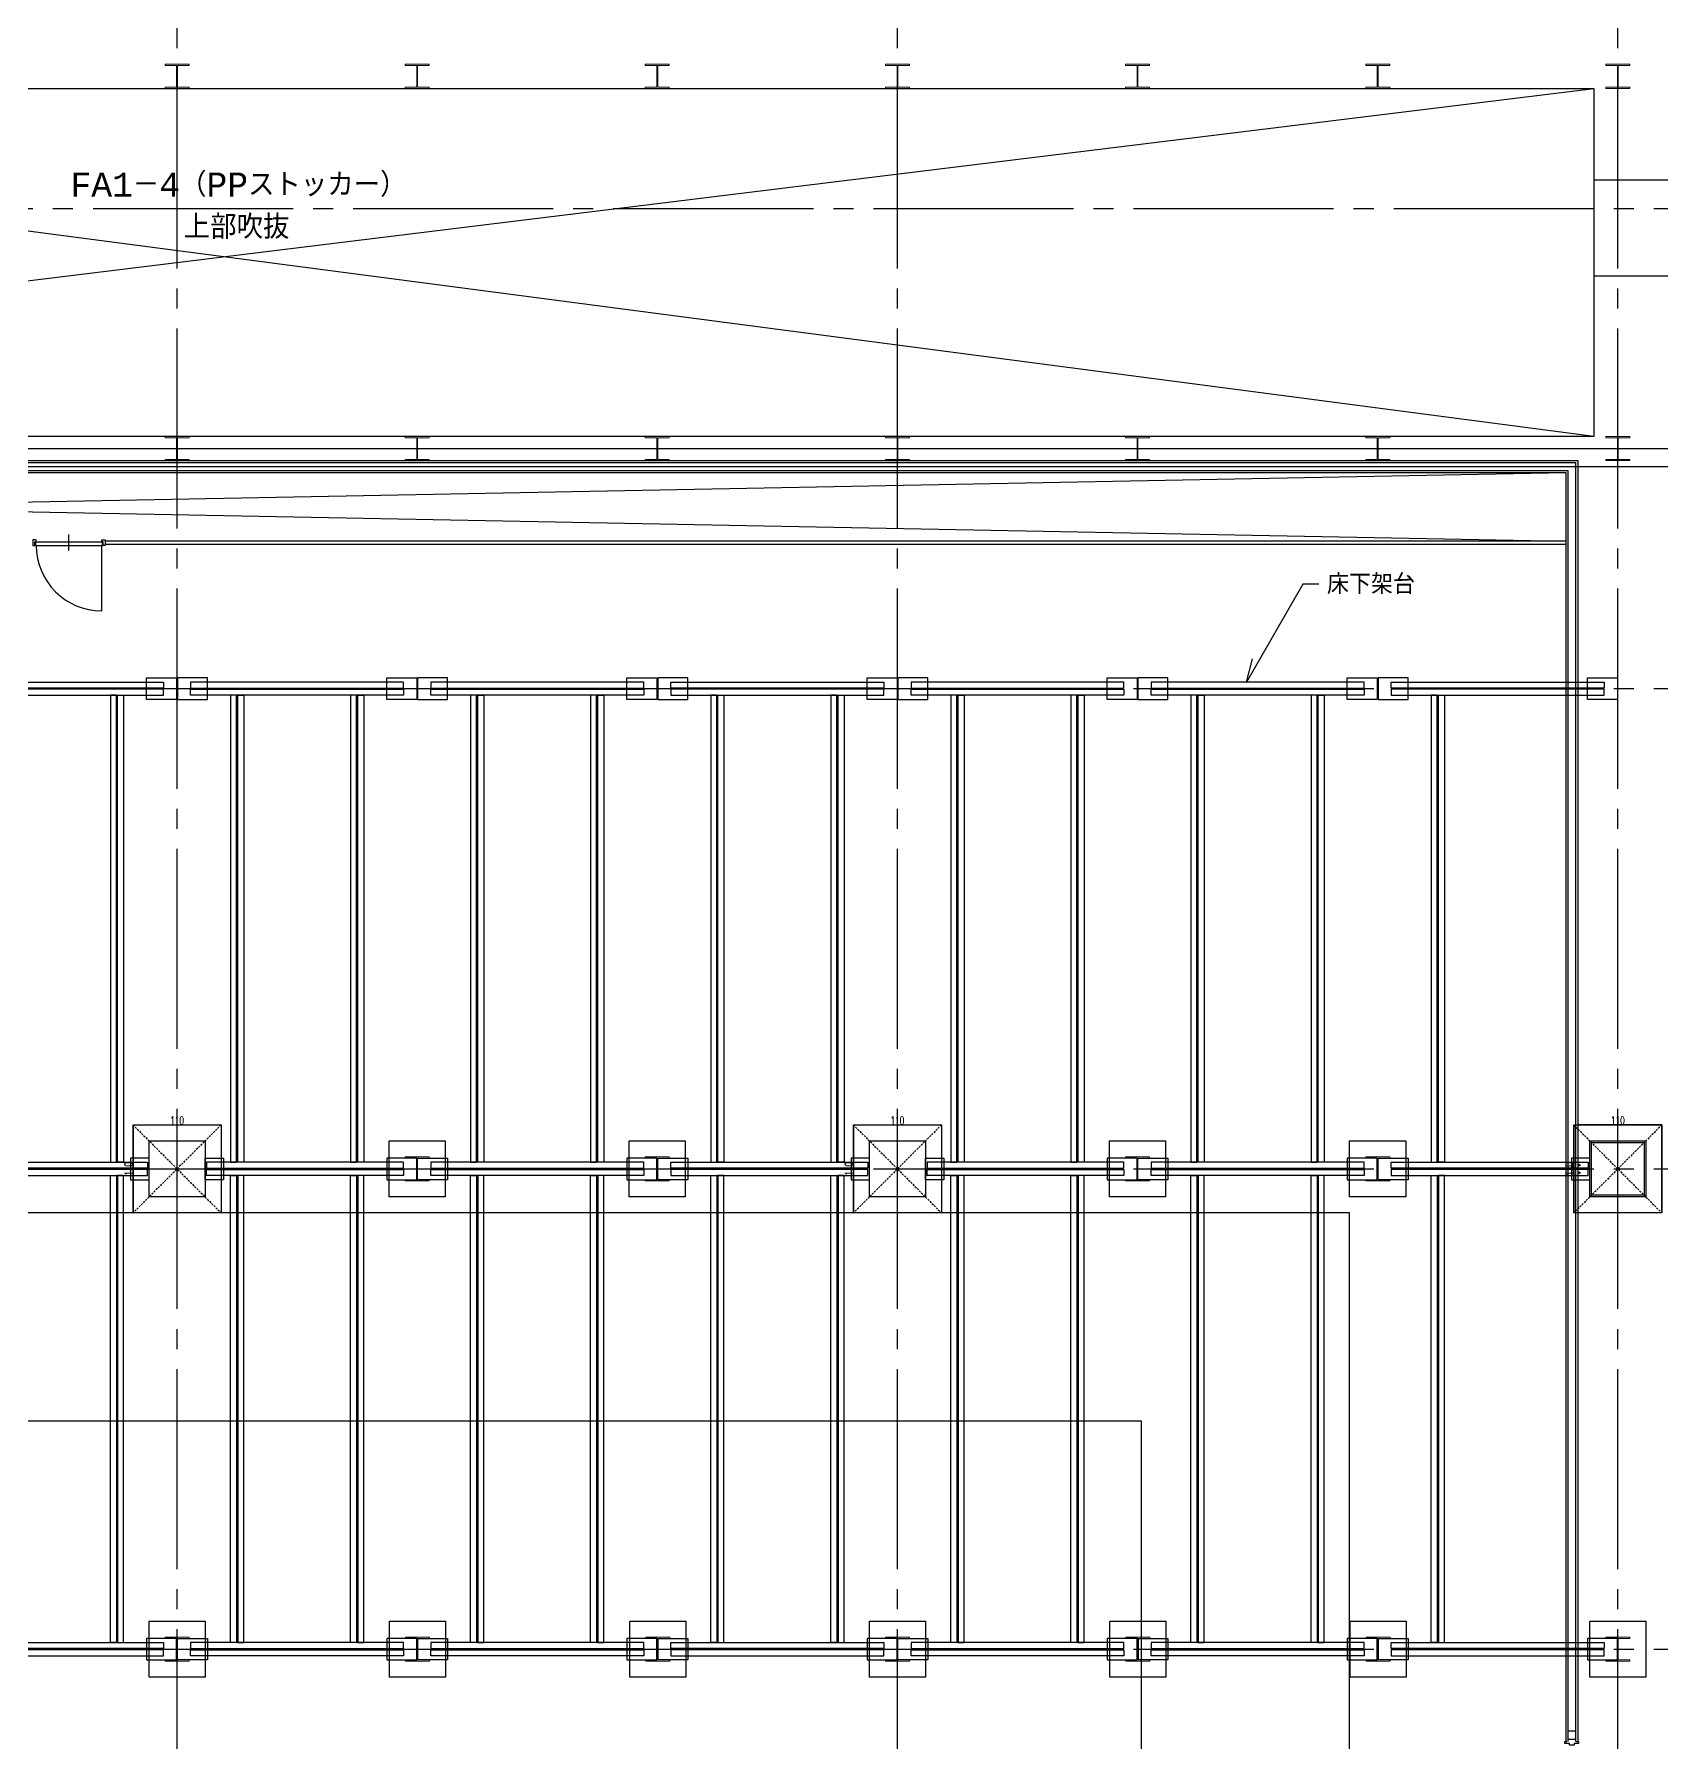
# Model space of a CAD drawing. Extents: x -18489 to 195597, y -1599 to 112111.
# Drawn here: x 19681 to 21715, y 16233 to 18368 of the extents above; entities that cross this region are included whole.
import ezdxf
from ezdxf.enums import TextEntityAlignment as Align

# ---------------------------------------------------------------- set-up
doc = ezdxf.new("R2010")
doc.units = 0
doc.header["$LTSCALE"] = 100
doc.linetypes.add('X-N-FAB-L10$0$COL-CEN-LIN', pattern=[3.25, 2.5, -0.25, 0.25, -0.25])
doc.linetypes.add('X-N-FAB-L10$0$HIDDEN', pattern=[0.375, 0.25, -0.125])
for name, color, linetype in [('X-N-FAB-L10$0$08', 8, 'Continuous'), ('X-N-FAB-L10$0$BEAM', 8, 'Continuous'), ('X-N-FAB-L10$0$BLOCK', 8, 'Continuous'), ('X-N-FAB-L10$0$CCL', 8, 'X-N-FAB-L10$0$COL-CEN-LIN'), ('X-N-FAB-L10$0$COL', 8, 'Continuous'), ('X-N-FAB-L10$0$COL-S', 8, 'Continuous')]:
    doc.layers.add(name, color=color, linetype=linetype)
doc.layers.add('X-N-FAB-L10$0$STEEL1', color=8, linetype='Continuous', lineweight=0)
doc.styles.add('X-N-FAB-L10$0$ATS', font='monotxt.shx', dxfattribs={"bigfont": 'BIGFONT.shx'})
doc.styles.add('X-N-FAB-L10$0$DIM', font='simplex.shx', dxfattribs={"width": 0.67, "bigfont": 'chineset.shx'})
doc.dimstyles.new('X-N-FAB-L10$0$JJP_005_defpoint', dxfattribs={"dimtxt": 20, "dimasz": 0.5, "dimexe": 0.5, "dimexo": 0.5, "dimgap": 0.5, "dimtad": 1, "dimdsep": 46, "dimtxsty": 'X-N-FAB-L10$0$DIM', "dimblk": 'X-N-FAB-L10$0$_None', "dimcen": 10, "dimclrd": 256, "dimclre": 256, "dimclrt": 256, "dimadec": 0, "dimazin": 0, "dimtfac": 1, "dimtix": 1, "dimtmove": 2, "dimatfit": 3, "dimldrblk": 'X-N-FAB-L10$0$_None', "dimfxl": 0.5, "dimtolj": 1, "dimtzin": 0, "dimarcsym": 0})

# ---------------------------------------------------------------- blocks, each defined once
blk = doc.blocks.new('*D2397')
at = {"layer": 'DefPoints', "lineweight": -2, "transparency": 16777216}
blk.add_line((0, 0), (110, 0), dxfattribs=at)
at = {"layer": 'DefPoints', "color": 0, "transparency": 16777216}
for p in [(0, 0), (110, 0), (110, 0)]:
    blk.add_point(p, dxfattribs=at)
at = {"layer": 'DefPoints', "transparency": 16777216, "insert": (55, 5.5), "char_height": 10, "attachment_point": 5, "style": 'X-N-FAB-L10$0$DIM'}
blk.add_mtext('\\A1;110', dxfattribs=at)
blk = doc.blocks.new('X-N-FAB-L10$0$_None')
blk = doc.blocks.new('*D2398')
at = {"layer": 'DefPoints', "lineweight": -2, "transparency": 16777216}
blk.add_line((0, 0), (0, -110), dxfattribs=at)
at = {"layer": 'DefPoints', "color": 0, "transparency": 16777216}
for p in [(0, 0), (0, -110), (0, -110)]:
    blk.add_point(p, dxfattribs=at)
at = {"layer": 'DefPoints', "transparency": 16777216, "insert": (-5.5, -55), "char_height": 10, "attachment_point": 5, "rotation": 90, "style": 'X-N-FAB-L10$0$DIM'}
blk.add_mtext('\\A1;110', dxfattribs=at)
blk = doc.blocks.new('X-N-FAB-L10$0$A$C08dda4ec')
at = {"layer": 'X-N-FAB-L10$0$COL'}
blk.add_lwpolyline([(0, 70), (70, 70), (70, 0), (0, 0)], close=True, dxfattribs=at)
at = {"layer": 'X-N-FAB-L10$0$STEEL1'}
blk.add_lwpolyline([(20, 50), (50, 50), (50, 48.5), (35.5, 48.5), (35.5, 21.5), (50, 21.5), (50, 20), (20, 20), (20, 21.5), (34.5, 21.5), (34.5, 48.5), (20, 48.5)], close=True, dxfattribs=at)
blk = doc.blocks.new('*D2873')
at = {"layer": 'DefPoints', "lineweight": -2, "transparency": 16777216}
blk.add_line((21605, 17005), (21715, 17005), dxfattribs=at)
at = {"layer": 'DefPoints', "color": 0, "transparency": 16777216}
for p in [(21605, 17005), (21715, 17005), (21715, 17005)]:
    blk.add_point(p, dxfattribs=at)
at = {"layer": 'DefPoints', "transparency": 16777216, "insert": (21660, 17010.5), "char_height": 10, "attachment_point": 5, "style": 'X-N-FAB-L10$0$DIM'}
blk.add_mtext('\\A1;110', dxfattribs=at)
blk = doc.blocks.new('*D2874')
at = {"layer": 'DefPoints', "lineweight": -2, "transparency": 16777216}
blk.add_line((21605, 17005), (21605, 16895), dxfattribs=at)
at = {"layer": 'DefPoints', "color": 0, "transparency": 16777216}
for p in [(21605, 17005), (21605, 16895), (21605, 16895)]:
    blk.add_point(p, dxfattribs=at)
at = {"layer": 'DefPoints', "transparency": 16777216, "insert": (21599.5, 16950), "char_height": 10, "attachment_point": 5, "rotation": 90, "style": 'X-N-FAB-L10$0$DIM'}
blk.add_mtext('\\A1;110', dxfattribs=at)
blk = doc.blocks.new('*D2875')
at = {"layer": 'DefPoints', "lineweight": -2, "transparency": 16777216}
blk.add_line((20705, 17005), (20815, 17005), dxfattribs=at)
at = {"layer": 'DefPoints', "color": 0, "transparency": 16777216}
for p in [(20705, 17005), (20815, 17005), (20815, 17005)]:
    blk.add_point(p, dxfattribs=at)
at = {"layer": 'DefPoints', "transparency": 16777216, "insert": (20760, 17010.5), "char_height": 10, "attachment_point": 5, "style": 'X-N-FAB-L10$0$DIM'}
blk.add_mtext('\\A1;110', dxfattribs=at)
blk = doc.blocks.new('*D2876')
at = {"layer": 'DefPoints', "lineweight": -2, "transparency": 16777216}
blk.add_line((20705, 17005), (20705, 16895), dxfattribs=at)
at = {"layer": 'DefPoints', "color": 0, "transparency": 16777216}
for p in [(20705, 17005), (20705, 16895), (20705, 16895)]:
    blk.add_point(p, dxfattribs=at)
at = {"layer": 'DefPoints', "transparency": 16777216, "insert": (20699.5, 16950), "char_height": 10, "attachment_point": 5, "rotation": 90, "style": 'X-N-FAB-L10$0$DIM'}
blk.add_mtext('\\A1;110', dxfattribs=at)
blk = doc.blocks.new('X-N-FAB-L10$0$A$C4634a148')
at = {"layer": 'X-N-FAB-L10$0$08'}
for points in [[(17699, 5400), (17661.5, 5400), (17661.5, 5427), (17699, 5427)], [(17700, 5400), (17737.5, 5400), (17737.5, 5427), (17700, 5427)], [(17999, 5400), (17961.5, 5400), (17961.5, 5427), (17999, 5427)], [(18000, 5400), (18037.5, 5400), (18037.5, 5427), (18000, 5427)], [(18299, 5400), (18261.5, 5400), (18261.5, 5427), (18299, 5427)], [(18300, 5400), (18337.5, 5400), (18337.5, 5427), (18300, 5427)], [(18599, 5400), (18561.5, 5400), (18561.5, 5427), (18599, 5427)], [(18600, 5400), (18637.5, 5400), (18637.5, 5427), (18600, 5427)], [(18899, 5400), (18861.5, 5400), (18861.5, 5427), (18899, 5427)], [(18900, 5400), (18937.5, 5400), (18937.5, 5427), (18900, 5427)], [(19199, 5400), (19161.5, 5400), (19161.5, 5427), (19199, 5427)], [(19200, 5400), (19237.5, 5400), (19237.5, 5427), (19200, 5427)], [(19499, 5400), (19461.5, 5400), (19461.5, 5427), (19499, 5427)], [(17416.5, 5421.8), (17682.5, 5421.8), (17682.5, 5414.3), (17416.5, 5414.3)], [(17416.5, 5405.2), (17682.5, 5405.2), (17682.5, 5412.7), (17416.5, 5412.7)], [(17616.2, 5405.2), (17616.2, 4821.8), (17623.7, 4821.8), (17623.7, 5405.2)], [(17632.8, 5405.2), (17632.8, 4821.8), (17625.3, 4821.8), (17625.3, 5405.2)], [(17982.5, 5421.8), (17716.5, 5421.8), (17716.5, 5414.3), (17982.5, 5414.3)], [(17982.5, 5405.2), (17716.5, 5405.2), (17716.5, 5412.7), (17982.5, 5412.7)], [(17766.2, 5405.2), (17766.2, 4821.8), (17773.7, 4821.8), (17773.7, 5405.2)], [(17782.8, 5405.2), (17782.8, 4821.8), (17775.3, 4821.8), (17775.3, 5405.2)], [(17916.2, 5405.2), (17916.2, 4821.8), (17923.7, 4821.8), (17923.7, 5405.2)], [(17932.8, 5405.2), (17932.8, 4821.8), (17925.3, 4821.8), (17925.3, 5405.2)], [(18282.5, 5421.8), (18016.5, 5421.8), (18016.5, 5414.3), (18282.5, 5414.3)], [(18282.5, 5405.2), (18016.5, 5405.2), (18016.5, 5412.7), (18282.5, 5412.7)], [(18066.2, 5405.2), (18066.2, 4821.8), (18073.7, 4821.8), (18073.7, 5405.2)], [(18082.8, 5405.2), (18082.8, 4821.8), (18075.3, 4821.8), (18075.3, 5405.2)], [(18216.2, 5405.2), (18216.2, 4821.8), (18223.7, 4821.8), (18223.7, 5405.2)], [(18232.8, 5405.2), (18232.8, 4821.8), (18225.3, 4821.8), (18225.3, 5405.2)], [(18316.5, 5421.8), (18582.5, 5421.8), (18582.5, 5414.3), (18316.5, 5414.3)], [(18316.5, 5405.2), (18582.5, 5405.2), (18582.5, 5412.7), (18316.5, 5412.7)], [(18366.2, 5405.2), (18366.2, 4821.8), (18373.7, 4821.8), (18373.7, 5405.2)], [(18382.8, 5405.2), (18382.8, 4821.8), (18375.3, 4821.8), (18375.3, 5405.2)], [(18516.2, 5405.2), (18516.2, 4821.8), (18523.7, 4821.8), (18523.7, 5405.2)], [(18532.8, 5405.2), (18532.8, 4821.8), (18525.3, 4821.8), (18525.3, 5405.2)], [(18882.5, 5421.8), (18616.5, 5421.8), (18616.5, 5414.3), (18882.5, 5414.3)], [(18882.5, 5405.2), (18616.5, 5405.2), (18616.5, 5412.7), (18882.5, 5412.7)], [(18666.2, 5405.2), (18666.2, 4821.8), (18673.7, 4821.8), (18673.7, 5405.2)], [(18682.8, 5405.2), (18682.8, 4821.8), (18675.3, 4821.8), (18675.3, 5405.2)], [(18816.2, 5405.2), (18816.2, 4821.8), (18823.7, 4821.8), (18823.7, 5405.2)], [(18832.8, 5405.2), (18832.8, 4821.8), (18825.3, 4821.8), (18825.3, 5405.2)], [(19182.5, 5421.8), (18916.5, 5421.8), (18916.5, 5414.3), (19182.5, 5414.3)], [(19182.5, 5405.2), (18916.5, 5405.2), (18916.5, 5412.7), (19182.5, 5412.7)], [(18966.2, 5405.2), (18966.2, 4821.8), (18973.7, 4821.8), (18973.7, 5405.2)], [(18982.8, 5405.2), (18982.8, 4821.8), (18975.3, 4821.8), (18975.3, 5405.2)], [(19116.2, 5405.2), (19116.2, 4821.8), (19123.7, 4821.8), (19123.7, 5405.2)], [(19132.8, 5405.2), (19132.8, 4821.8), (19125.3, 4821.8), (19125.3, 5405.2)], [(19216.5, 5421.8), (19482.5, 5421.8), (19482.5, 5414.3), (19216.5, 5414.3)], [(19216.5, 5405.2), (19482.5, 5405.2), (19482.5, 5412.7), (19216.5, 5412.7)], [(19266.2, 5405.2), (19266.2, 4821.8), (19273.7, 4821.8), (19273.7, 5405.2)], [(19282.8, 5405.2), (19282.8, 4821.8), (19275.3, 4821.8), (19275.3, 5405.2)], [(17664.5, 4827), (17641.5, 4827), (17641.5, 4800), (17664.5, 4800)], [(17734.5, 4827), (17757.5, 4827), (17757.5, 4800), (17734.5, 4800)], [(17999, 4827), (17961.5, 4827), (17961.5, 4800), (17999, 4800)], [(18000, 4827), (18037.5, 4827), (18037.5, 4800), (18000, 4800)], [(18299, 4827), (18261.5, 4827), (18261.5, 4800), (18299, 4800)], [(18300, 4827), (18337.5, 4827), (18337.5, 4800), (18300, 4800)], [(18564.5, 4827), (18541.5, 4827), (18541.5, 4800), (18564.5, 4800)], [(18634.5, 4827), (18657.5, 4827), (18657.5, 4800), (18634.5, 4800)], [(18899, 4827), (18861.5, 4827), (18861.5, 4800), (18899, 4800)], [(18900, 4827), (18937.5, 4827), (18937.5, 4800), (18900, 4800)], [(19199, 4827), (19161.5, 4827), (19161.5, 4800), (19199, 4800)], [(19200, 4827), (19237.5, 4827), (19237.5, 4800), (19200, 4800)], [(19464.5, 4827), (19441.5, 4827), (19441.5, 4800), (19464.5, 4800)], [(17416.5, 4821.8), (17662.5, 4821.8), (17662.5, 4814.3), (17416.5, 4814.3)], [(17416.5, 4805.2), (17662.5, 4805.2), (17662.5, 4812.7), (17416.5, 4812.7)], [(17616.2, 4221.8), (17616.2, 4805.2), (17623.7, 4805.2), (17623.7, 4221.8)], [(17632.8, 4221.8), (17632.8, 4805.2), (17625.3, 4805.2), (17625.3, 4221.8)], [(17982.5, 4821.8), (17736.5, 4821.8), (17736.5, 4814.3), (17982.5, 4814.3)], [(17982.5, 4805.2), (17736.5, 4805.2), (17736.5, 4812.7), (17982.5, 4812.7)], [(17766.2, 4221.8), (17766.2, 4805.2), (17773.7, 4805.2), (17773.7, 4221.8)], [(17782.8, 4221.8), (17782.8, 4805.2), (17775.3, 4805.2), (17775.3, 4221.8)], [(17916.2, 4221.8), (17916.2, 4805.2), (17923.7, 4805.2), (17923.7, 4221.8)], [(17932.8, 4221.8), (17932.8, 4805.2), (17925.3, 4805.2), (17925.3, 4221.8)], [(18282.5, 4821.8), (18016.5, 4821.8), (18016.5, 4814.3), (18282.5, 4814.3)], [(18282.5, 4805.2), (18016.5, 4805.2), (18016.5, 4812.7), (18282.5, 4812.7)], [(18066.2, 4221.8), (18066.2, 4805.2), (18073.7, 4805.2), (18073.7, 4221.8)], [(18082.8, 4221.8), (18082.8, 4805.2), (18075.3, 4805.2), (18075.3, 4221.8)], [(18216.2, 4221.8), (18216.2, 4805.2), (18223.7, 4805.2), (18223.7, 4221.8)], [(18232.8, 4221.8), (18232.8, 4805.2), (18225.3, 4805.2), (18225.3, 4221.8)], [(18316.5, 4821.8), (18562.5, 4821.8), (18562.5, 4814.3), (18316.5, 4814.3)], [(18316.5, 4805.2), (18562.5, 4805.2), (18562.5, 4812.7), (18316.5, 4812.7)], [(18366.2, 4221.8), (18366.2, 4805.2), (18373.7, 4805.2), (18373.7, 4221.8)], [(18382.8, 4221.8), (18382.8, 4805.2), (18375.3, 4805.2), (18375.3, 4221.8)], [(18516.2, 4221.8), (18516.2, 4805.2), (18523.7, 4805.2), (18523.7, 4221.8)], [(18532.8, 4221.8), (18532.8, 4805.2), (18525.3, 4805.2), (18525.3, 4221.8)], [(18882.5, 4821.8), (18636.5, 4821.8), (18636.5, 4814.3), (18882.5, 4814.3)], [(18882.5, 4805.2), (18636.5, 4805.2), (18636.5, 4812.7), (18882.5, 4812.7)], [(18666.2, 4221.8), (18666.2, 4805.2), (18673.7, 4805.2), (18673.7, 4221.8)], [(18682.8, 4221.8), (18682.8, 4805.2), (18675.3, 4805.2), (18675.3, 4221.8)], [(18816.2, 4221.8), (18816.2, 4805.2), (18823.7, 4805.2), (18823.7, 4221.8)], [(18832.8, 4221.8), (18832.8, 4805.2), (18825.3, 4805.2), (18825.3, 4221.8)], [(19182.5, 4821.8), (18916.5, 4821.8), (18916.5, 4814.3), (19182.5, 4814.3)], [(19182.5, 4805.2), (18916.5, 4805.2), (18916.5, 4812.7), (19182.5, 4812.7)], [(18966.2, 4221.8), (18966.2, 4805.2), (18973.7, 4805.2), (18973.7, 4221.8)], [(18982.8, 4221.8), (18982.8, 4805.2), (18975.3, 4805.2), (18975.3, 4221.8)], [(19116.2, 4221.8), (19116.2, 4805.2), (19123.7, 4805.2), (19123.7, 4221.8)], [(19132.8, 4221.8), (19132.8, 4805.2), (19125.3, 4805.2), (19125.3, 4221.8)], [(19216.5, 4821.8), (19462.5, 4821.8), (19462.5, 4814.3), (19216.5, 4814.3)], [(19216.5, 4821.8), (19442.5, 4821.8), (19442.5, 4814.3), (19216.5, 4814.3)], [(19216.5, 4805.2), (19462.5, 4805.2), (19462.5, 4812.7), (19216.5, 4812.7)], [(19216.5, 4805.2), (19442.5, 4805.2), (19442.5, 4812.7), (19216.5, 4812.7)], [(19266.2, 4221.8), (19266.2, 4805.2), (19273.7, 4805.2), (19273.7, 4221.8)], [(19282.8, 4221.8), (19282.8, 4805.2), (19275.3, 4805.2), (19275.3, 4221.8)], [(17699, 4227), (17661.5, 4227), (17661.5, 4200), (17699, 4200)], [(17700, 4227), (17737.5, 4227), (17737.5, 4200), (17700, 4200)], [(17999, 4227), (17961.5, 4227), (17961.5, 4200), (17999, 4200)], [(18000, 4227), (18037.5, 4227), (18037.5, 4200), (18000, 4200)], [(18299, 4227), (18261.5, 4227), (18261.5, 4200), (18299, 4200)], [(18300, 4227), (18337.5, 4227), (18337.5, 4200), (18300, 4200)], [(18599, 4227), (18561.5, 4227), (18561.5, 4200), (18599, 4200)], [(18600, 4227), (18637.5, 4227), (18637.5, 4200), (18600, 4200)], [(18899, 4227), (18861.5, 4227), (18861.5, 4200), (18899, 4200)], [(18900, 4227), (18937.5, 4227), (18937.5, 4200), (18900, 4200)], [(19199, 4227), (19161.5, 4227), (19161.5, 4200), (19199, 4200)], [(19200, 4227), (19237.5, 4227), (19237.5, 4200), (19200, 4200)], [(19499, 4227), (19461.5, 4227), (19461.5, 4200), (19499, 4200)], [(17416.5, 4221.8), (17682.5, 4221.8), (17682.5, 4214.3), (17416.5, 4214.3)], [(17416.5, 4205.2), (17682.5, 4205.2), (17682.5, 4212.7), (17416.5, 4212.7)], [(17982.5, 4221.8), (17716.5, 4221.8), (17716.5, 4214.3), (17982.5, 4214.3)], [(17982.5, 4205.2), (17716.5, 4205.2), (17716.5, 4212.7), (17982.5, 4212.7)], [(18282.5, 4221.8), (18016.5, 4221.8), (18016.5, 4214.3), (18282.5, 4214.3)], [(18282.5, 4205.2), (18016.5, 4205.2), (18016.5, 4212.7), (18282.5, 4212.7)], [(18316.5, 4221.8), (18582.5, 4221.8), (18582.5, 4214.3), (18316.5, 4214.3)], [(18316.5, 4205.2), (18582.5, 4205.2), (18582.5, 4212.7), (18316.5, 4212.7)], [(18882.5, 4221.8), (18616.5, 4221.8), (18616.5, 4214.3), (18882.5, 4214.3)], [(18882.5, 4205.2), (18616.5, 4205.2), (18616.5, 4212.7), (18882.5, 4212.7)], [(19182.5, 4221.8), (18916.5, 4221.8), (18916.5, 4214.3), (19182.5, 4214.3)], [(19182.5, 4205.2), (18916.5, 4205.2), (18916.5, 4212.7), (19182.5, 4212.7)], [(19216.5, 4221.8), (19482.5, 4221.8), (19482.5, 4214.3), (19216.5, 4214.3)], [(19216.5, 4205.2), (19482.5, 4205.2), (19482.5, 4212.7), (19216.5, 4212.7)]]:
    blk.add_lwpolyline(points, close=True, dxfattribs=at)
blk = doc.blocks.new('*U2396')
at = {"layer": 'DefPoints', "linetype": 'X-N-FAB-L10$0$HIDDEN', "ltscale": 0.1}
for p, q in [((110, 0), (0, -110)), ((0, 0), (110, -110))]:
    blk.add_line(p, q, dxfattribs=at)
at = {"layer": 'X-N-FAB-L10$0$COL', "ltscale": 0.1}
blk.add_lwpolyline([(0, 0), (110, 0), (110, -110), (0, -110)], close=True, dxfattribs=at)
at = {"layer": 'DefPoints'}
dim = blk.add_linear_dim(base=(0, -110), p1=(0, 0), p2=(0, -110), angle=90, dimstyle='X-N-FAB-L10$0$JJP_005_defpoint', override={"dimtxt": 10}, dxfattribs=at)
dim.commit()
dim.dimension.update_dxf_attribs({"geometry": '*D2398', "text_midpoint": (-5.5, -55)})
dim = blk.add_linear_dim(base=(110, 0), p1=(0, 0), p2=(110, 0), dimstyle='X-N-FAB-L10$0$JJP_005_defpoint', override={"dimtxt": 10}, dxfattribs=at)
dim.commit()
dim.dimension.update_dxf_attribs({"geometry": '*D2397', "text_midpoint": (55, 5.5)})
blk = doc.blocks.new('X-N-FAB-L10$0$A$C467ba2ca')
at = {"layer": 'X-N-FAB-L10$0$CCL'}
for p, q in [((-7150, 0), (-7150, 9160)), ((-6250, 0), (-6250, 9160)), ((-5350, 0), (-5350, 9160)), ((-27730, 7550), (360, 7550)), ((-27730, 6950), (360, 6950)), ((-27730, 6350), (360, 6350)), ((-27730, 5750), (360, 5750))]:
    blk.add_line(p, q, dxfattribs=at)
at = {"layer": 'X-N-FAB-L10$0$COL-S'}
for points in [[(-7185, 6385), (-7115, 6385), (-7115, 6315), (-7185, 6315)], [(-6285, 6385), (-6215, 6385), (-6215, 6315), (-6285, 6315)], [(-5385, 6385), (-5315, 6385), (-5315, 6315), (-5385, 6315)]]:
    blk.add_lwpolyline(points, close=True, dxfattribs=at)
at = {"layer": 'X-N-FAB-L10$0$STEEL1'}
for points in [[(-7165, 7730), (-7135, 7730), (-7135, 7728.5), (-7149.5, 7728.5), (-7149.5, 7701.5), (-7135, 7701.5), (-7135, 7700), (-7165, 7700), (-7165, 7701.5), (-7150.5, 7701.5), (-7150.5, 7728.5), (-7165, 7728.5)], [(-6865, 7730), (-6835, 7730), (-6835, 7728.5), (-6849.5, 7728.5), (-6849.5, 7701.5), (-6835, 7701.5), (-6835, 7700), (-6865, 7700), (-6865, 7701.5), (-6850.5, 7701.5), (-6850.5, 7728.5), (-6865, 7728.5)], [(-6565, 7730), (-6535, 7730), (-6535, 7728.5), (-6549.5, 7728.5), (-6549.5, 7701.5), (-6535, 7701.5), (-6535, 7700), (-6565, 7700), (-6565, 7701.5), (-6550.5, 7701.5), (-6550.5, 7728.5), (-6565, 7728.5)], [(-6265, 7730), (-6235, 7730), (-6235, 7728.5), (-6249.5, 7728.5), (-6249.5, 7701.5), (-6235, 7701.5), (-6235, 7700), (-6265, 7700), (-6265, 7701.5), (-6250.5, 7701.5), (-6250.5, 7728.5), (-6265, 7728.5)], [(-5965, 7730), (-5935, 7730), (-5935, 7728.5), (-5949.5, 7728.5), (-5949.5, 7701.5), (-5935, 7701.5), (-5935, 7700), (-5965, 7700), (-5965, 7701.5), (-5950.5, 7701.5), (-5950.5, 7728.5), (-5965, 7728.5)], [(-5665, 7730), (-5635, 7730), (-5635, 7728.5), (-5649.5, 7728.5), (-5649.5, 7701.5), (-5635, 7701.5), (-5635, 7700), (-5665, 7700), (-5665, 7701.5), (-5650.5, 7701.5), (-5650.5, 7728.5), (-5665, 7728.5)], [(-5365, 7730), (-5335, 7730), (-5335, 7728.5), (-5349.5, 7728.5), (-5349.5, 7701.5), (-5335, 7701.5), (-5335, 7700), (-5365, 7700), (-5365, 7701.5), (-5350.5, 7701.5), (-5350.5, 7728.5), (-5365, 7728.5)], [(-7165, 7265), (-7135, 7265), (-7135, 7263.5), (-7149.5, 7263.5), (-7149.5, 7236.5), (-7135, 7236.5), (-7135, 7235), (-7165, 7235), (-7165, 7236.5), (-7150.5, 7236.5), (-7150.5, 7263.5), (-7165, 7263.5)], [(-6865, 7265), (-6835, 7265), (-6835, 7263.5), (-6849.5, 7263.5), (-6849.5, 7236.5), (-6835, 7236.5), (-6835, 7235), (-6865, 7235), (-6865, 7236.5), (-6850.5, 7236.5), (-6850.5, 7263.5), (-6865, 7263.5)], [(-6565, 7265), (-6535, 7265), (-6535, 7263.5), (-6549.5, 7263.5), (-6549.5, 7236.5), (-6535, 7236.5), (-6535, 7235), (-6565, 7235), (-6565, 7236.5), (-6550.5, 7236.5), (-6550.5, 7263.5), (-6565, 7263.5)], [(-6265, 7265), (-6235, 7265), (-6235, 7263.5), (-6249.5, 7263.5), (-6249.5, 7236.5), (-6235, 7236.5), (-6235, 7235), (-6265, 7235), (-6265, 7236.5), (-6250.5, 7236.5), (-6250.5, 7263.5), (-6265, 7263.5)], [(-5965, 7265), (-5935, 7265), (-5935, 7263.5), (-5949.5, 7263.5), (-5949.5, 7236.5), (-5935, 7236.5), (-5935, 7235), (-5965, 7235), (-5965, 7236.5), (-5950.5, 7236.5), (-5950.5, 7263.5), (-5965, 7263.5)], [(-5665, 7265), (-5635, 7265), (-5635, 7263.5), (-5649.5, 7263.5), (-5649.5, 7236.5), (-5635, 7236.5), (-5635, 7235), (-5665, 7235), (-5665, 7236.5), (-5650.5, 7236.5), (-5650.5, 7263.5), (-5665, 7263.5)], [(-5365, 7265), (-5335, 7265), (-5335, 7263.5), (-5349.5, 7263.5), (-5349.5, 7236.5), (-5335, 7236.5), (-5335, 7235), (-5365, 7235), (-5365, 7236.5), (-5350.5, 7236.5), (-5350.5, 7263.5), (-5365, 7263.5)]]:
    blk.add_lwpolyline(points, close=True, dxfattribs=at)
at = {"layer": 'X-N-FAB-L10$0$BEAM'}
for p in [(-7205, 6405), (-6305, 6405), (-5405, 6405)]:
    blk.add_blockref('*U2396', p, dxfattribs=at)
at = {"layer": 'X-N-FAB-L10$0$COL'}
for p in [(-6885, 6315), (-6585, 6315), (-5985, 6315), (-5685, 6315), (-7185, 5715), (-6884.5, 5715), (-6584.5, 5715), (-6285, 5715), (-5984.5, 5715), (-5684.5, 5715), (-5385, 5715)]:
    blk.add_blockref('X-N-FAB-L10$0$A$C08dda4ec', p, dxfattribs=at)
blk = doc.blocks.new('X-N-FAB-L10')
at = {"layer": 'DefPoints', "color": 8, "linetype": 'X-N-FAB-L10$0$HIDDEN', "ltscale": 0.1}
for p, q in [((20815, 17005), (20705, 16895)), ((20705, 17005), (20815, 16895)), ((21715, 17005), (21605, 16895)), ((21605, 17005), (21715, 16895))]:
    blk.add_line(p, q, dxfattribs=at)
at = {"layer": 'X-N-FAB-L10$0$08'}
for p, q in [((18090, 17865), (21630, 18300)), ((21630, 17865), (18315, 18300)), ((21630, 18185.881), (22115, 18185.881)), ((21630, 18065.881), (21995, 18065.881)), ((16960, 17850), (21845, 17850)), ((17030, 17827.5), (21775, 17827.5)), ((17107.5, 17832.5), (21607.5, 17832.5)), ((17110, 17835), (21610, 17835)), ((21607.5, 16234.5), (21607.5, 17832.5)), ((21610, 17835), (21610, 16234.5)), ((17095, 17820), (21595, 17820)), ((17097.5, 17822.5), (21597.5, 17822.5)), ((17099.2, 17734.2), (21595, 17820)), ((17099.2, 17820), (21595, 17734.2)), ((21595, 17820), (21595, 16234.5)), ((21597.5, 17822.5), (21597.5, 16234.5)), ((19725, 17722.5), (19725, 17742.5)), ((19765.9, 17647.2), (19765.9, 17729)), ((21595, 17734.2), (19770, 17734.2)), ((21595, 17730), (19770, 17730)), ((21325, 16895), (17105, 16895)), ((21325, 16202.5), (21325, 16895)), ((21065, 16635), (17105, 16635)), ((21065, 14992.2), (21065, 16635))]:
    blk.add_line(p, q, dxfattribs=at)
for points in [[(18315, 18300), (21630, 18300), (21630, 17865), (18090, 17865), (18090, 18137), (18315, 18137)], [(19684.1, 17733.5), (19684.1, 17736), (19680, 17736), (19680, 17729), (19682.5, 17729), (19682.5, 17733.5)], [(19683, 17729), (19767, 17729), (19767, 17733), (19683, 17733)], [(19765.9, 17733.5), (19765.9, 17736), (19770, 17736), (19770, 17729), (19767.5, 17729), (19767.5, 17733.5)], [(21625, 16915), (21625, 16985), (21695, 16985), (21695, 16915)], [(21625, 16915), (21625, 16985), (21695, 16985), (21695, 16915)], [(21627, 16917), (21627, 16983), (21693, 16983), (21693, 16917)], [(21627, 16917), (21627, 16983), (21693, 16983), (21693, 16917)], [(21597.5, 16247.5), (21597.5, 16237.5), (21607.5, 16237.5), (21607.5, 16247.5)]]:
    blk.add_lwpolyline(points, close=True, dxfattribs=at)
for points in [[(21286.646, 17680.658), (21266.646, 17680.658), (21196.003, 17558.3), (21203.768, 17587.278)], [(21715, 16898.5), (21715, 17005), (21610, 17005)], [(21608.5, 16234.5), (21611, 16234.5), (21611, 16232), (21605.5, 16232), (21605.5, 16230), (21599.5, 16230), (21599.5, 16232), (21594, 16232), (21594, 16234.5), (21596.5, 16234.5)]]:
    blk.add_lwpolyline(points, dxfattribs=at)
for centre in [(21612, 16954.8), (21612, 16945.2)]:
    blk.add_circle(centre, 0.8, dxfattribs=at)
blk.add_arc((19765.9, 17729), 81.8, 180, 270, dxfattribs=at)
at = {"layer": 'X-N-FAB-L10$0$COL', "color": 8, "ltscale": 0.1}
for points in [[(20705, 17005), (20815, 17005), (20815, 16895), (20705, 16895)], [(21605, 17005), (21715, 17005), (21715, 16895), (21605, 16895)]]:
    blk.add_lwpolyline(points, close=True, dxfattribs=at)
at = {"layer": 'X-N-FAB-L10$0$COL'}
for points in [[(20125, 16985), (20195, 16985), (20195, 16915), (20125, 16915)], [(20125.5, 16385), (20195.5, 16385), (20195.5, 16315), (20125.5, 16315)]]:
    blk.add_lwpolyline(points, close=True, dxfattribs=at)
at = {"layer": 'X-N-FAB-L10$0$COL', "color": 8}
for points in [[(20425, 16985), (20495, 16985), (20495, 16915), (20425, 16915)], [(21025, 16985), (21095, 16985), (21095, 16915), (21025, 16915)], [(21325, 16985), (21395, 16985), (21395, 16915), (21325, 16915)], [(20425.5, 16385), (20495.5, 16385), (20495.5, 16315), (20425.5, 16315)], [(20725, 16385), (20795, 16385), (20795, 16315), (20725, 16315)], [(21025.5, 16385), (21095.5, 16385), (21095.5, 16315), (21025.5, 16315)], [(21325.5, 16385), (21395.5, 16385), (21395.5, 16315), (21325.5, 16315)], [(21625, 16385), (21695, 16385), (21695, 16315), (21625, 16315)]]:
    blk.add_lwpolyline(points, close=True, dxfattribs=at)
at = {"layer": 'X-N-FAB-L10$0$COL-S', "color": 8}
for p, q in [((20725, 16985), (20795, 16985)), ((20725, 16915), (20725, 16985)), ((20795, 16985), (20795, 16915)), ((21625, 16985), (21695, 16985)), ((21625, 16915), (21625, 16985)), ((21695, 16985), (21695, 16915)), ((20795, 16915), (20725, 16915)), ((21695, 16915), (21625, 16915))]:
    blk.add_line(p, q, dxfattribs=at)
at = {"layer": 'X-N-FAB-L10$0$COL-S'}
blk.add_lwpolyline([(19825, 16985), (19895, 16985), (19895, 16915), (19825, 16915)], close=True, dxfattribs=at)
at = {"layer": 'X-N-FAB-L10$0$STEEL1'}
for p, q in [((20145, 18330), (20175, 18330)), ((20145, 18328.5), (20145, 18330)), ((20159.5, 18328.5), (20145, 18328.5)), ((20159.5, 18301.5), (20159.5, 18328.5)), ((20175, 18328.5), (20160.5, 18328.5)), ((20160.5, 18328.5), (20160.5, 18301.5)), ((20175, 18330), (20175, 18328.5)), ((20145, 18300), (20145, 18301.5)), ((20145, 18301.5), (20159.5, 18301.5)), ((20175, 18300), (20145, 18300)), ((20160.5, 18301.5), (20175, 18301.5)), ((20175, 18301.5), (20175, 18300)), ((20145, 17865), (20175, 17865)), ((20145, 17863.5), (20145, 17865)), ((20159.5, 17863.5), (20145, 17863.5)), ((20159.5, 17836.5), (20159.5, 17863.5)), ((20175, 17863.5), (20160.5, 17863.5)), ((20160.5, 17863.5), (20160.5, 17836.5)), ((20175, 17865), (20175, 17863.5)), ((20145, 17835), (20145, 17836.5)), ((20145, 17836.5), (20159.5, 17836.5)), ((20175, 17835), (20145, 17835)), ((20160.5, 17836.5), (20175, 17836.5)), ((20175, 17836.5), (20175, 17835))]:
    blk.add_line(p, q, dxfattribs=at)
at = {"layer": 'X-N-FAB-L10$0$STEEL1', "color": 8}
for p, q in [((20445, 18330), (20475, 18330)), ((20445, 18328.5), (20445, 18330)), ((20459.5, 18328.5), (20445, 18328.5)), ((20459.5, 18301.5), (20459.5, 18328.5)), ((20475, 18328.5), (20460.5, 18328.5)), ((20460.5, 18328.5), (20460.5, 18301.5)), ((20475, 18330), (20475, 18328.5)), ((20745, 18330), (20775, 18330)), ((20745, 18328.5), (20745, 18330)), ((20759.5, 18328.5), (20745, 18328.5)), ((20759.5, 18301.5), (20759.5, 18328.5)), ((20775, 18328.5), (20760.5, 18328.5)), ((20760.5, 18328.5), (20760.5, 18301.5)), ((20775, 18330), (20775, 18328.5)), ((21045, 18330), (21075, 18330)), ((21045, 18328.5), (21045, 18330)), ((21059.5, 18328.5), (21045, 18328.5)), ((21059.5, 18301.5), (21059.5, 18328.5)), ((21075, 18328.5), (21060.5, 18328.5)), ((21060.5, 18328.5), (21060.5, 18301.5)), ((21075, 18330), (21075, 18328.5)), ((21345, 18330), (21375, 18330)), ((21345, 18328.5), (21345, 18330)), ((21359.5, 18328.5), (21345, 18328.5)), ((21359.5, 18301.5), (21359.5, 18328.5)), ((21375, 18328.5), (21360.5, 18328.5)), ((21360.5, 18328.5), (21360.5, 18301.5)), ((21375, 18330), (21375, 18328.5)), ((21645, 18330), (21675, 18330)), ((21645, 18328.5), (21645, 18330)), ((21659.5, 18328.5), (21645, 18328.5)), ((21659.5, 18301.5), (21659.5, 18328.5)), ((21675, 18328.5), (21660.5, 18328.5)), ((21660.5, 18328.5), (21660.5, 18301.5)), ((21675, 18330), (21675, 18328.5)), ((20445, 18300), (20445, 18301.5)), ((20445, 18301.5), (20459.5, 18301.5)), ((20475, 18300), (20445, 18300)), ((20460.5, 18301.5), (20475, 18301.5)), ((20475, 18301.5), (20475, 18300)), ((20745, 18300), (20745, 18301.5)), ((20745, 18301.5), (20759.5, 18301.5)), ((20775, 18300), (20745, 18300)), ((20760.5, 18301.5), (20775, 18301.5)), ((20775, 18301.5), (20775, 18300)), ((21045, 18300), (21045, 18301.5)), ((21045, 18301.5), (21059.5, 18301.5)), ((21075, 18300), (21045, 18300)), ((21060.5, 18301.5), (21075, 18301.5)), ((21075, 18301.5), (21075, 18300)), ((21345, 18300), (21345, 18301.5)), ((21345, 18301.5), (21359.5, 18301.5)), ((21375, 18300), (21345, 18300)), ((21360.5, 18301.5), (21375, 18301.5)), ((21375, 18301.5), (21375, 18300)), ((21645, 18300), (21645, 18301.5)), ((21645, 18301.5), (21659.5, 18301.5)), ((21675, 18300), (21645, 18300)), ((21660.5, 18301.5), (21675, 18301.5)), ((21675, 18301.5), (21675, 18300)), ((20445, 17865), (20475, 17865)), ((20445, 17863.5), (20445, 17865)), ((20459.5, 17863.5), (20445, 17863.5)), ((20459.5, 17836.5), (20459.5, 17863.5)), ((20475, 17863.5), (20460.5, 17863.5)), ((20460.5, 17863.5), (20460.5, 17836.5)), ((20475, 17865), (20475, 17863.5)), ((20745, 17865), (20775, 17865)), ((20745, 17863.5), (20745, 17865)), ((20759.5, 17863.5), (20745, 17863.5)), ((20759.5, 17836.5), (20759.5, 17863.5)), ((20775, 17863.5), (20760.5, 17863.5)), ((20760.5, 17863.5), (20760.5, 17836.5)), ((20775, 17865), (20775, 17863.5)), ((21045, 17865), (21075, 17865)), ((21045, 17863.5), (21045, 17865)), ((21059.5, 17863.5), (21045, 17863.5)), ((21059.5, 17836.5), (21059.5, 17863.5)), ((21075, 17863.5), (21060.5, 17863.5)), ((21060.5, 17863.5), (21060.5, 17836.5)), ((21075, 17865), (21075, 17863.5)), ((21345, 17865), (21375, 17865)), ((21345, 17863.5), (21345, 17865)), ((21359.5, 17863.5), (21345, 17863.5)), ((21359.5, 17836.5), (21359.5, 17863.5)), ((21375, 17863.5), (21360.5, 17863.5)), ((21360.5, 17863.5), (21360.5, 17836.5)), ((21375, 17865), (21375, 17863.5)), ((21645, 17865), (21675, 17865)), ((21645, 17863.5), (21645, 17865)), ((21659.5, 17863.5), (21645, 17863.5)), ((21659.5, 17836.5), (21659.5, 17863.5)), ((21675, 17863.5), (21660.5, 17863.5)), ((21660.5, 17863.5), (21660.5, 17836.5)), ((21675, 17865), (21675, 17863.5)), ((20445, 17835), (20445, 17836.5)), ((20445, 17836.5), (20459.5, 17836.5)), ((20475, 17835), (20445, 17835)), ((20460.5, 17836.5), (20475, 17836.5)), ((20475, 17836.5), (20475, 17835)), ((20745, 17835), (20745, 17836.5)), ((20745, 17836.5), (20759.5, 17836.5)), ((20775, 17835), (20745, 17835)), ((20760.5, 17836.5), (20775, 17836.5)), ((20775, 17836.5), (20775, 17835)), ((21045, 17835), (21045, 17836.5)), ((21045, 17836.5), (21059.5, 17836.5)), ((21075, 17835), (21045, 17835)), ((21060.5, 17836.5), (21075, 17836.5)), ((21075, 17836.5), (21075, 17835)), ((21345, 17835), (21345, 17836.5)), ((21345, 17836.5), (21359.5, 17836.5)), ((21375, 17835), (21345, 17835)), ((21360.5, 17836.5), (21375, 17836.5)), ((21375, 17836.5), (21375, 17835)), ((21645, 17835), (21645, 17836.5)), ((21645, 17836.5), (21659.5, 17836.5)), ((21675, 17835), (21645, 17835)), ((21660.5, 17836.5), (21675, 17836.5)), ((21675, 17836.5), (21675, 17835))]:
    blk.add_line(p, q, dxfattribs=at)
at = {"layer": 'X-N-FAB-L10$0$STEEL1'}
for points in [[(19845, 18330), (19875, 18330), (19875, 18328.5), (19860.5, 18328.5), (19860.5, 18301.5), (19875, 18301.5), (19875, 18300), (19845, 18300), (19845, 18301.5), (19859.5, 18301.5), (19859.5, 18328.5), (19845, 18328.5)], [(19845, 17865), (19875, 17865), (19875, 17863.5), (19860.5, 17863.5), (19860.5, 17836.5), (19875, 17836.5), (19875, 17835), (19845, 17835), (19845, 17836.5), (19859.5, 17836.5), (19859.5, 17863.5), (19845, 17863.5)], [(20145, 16965), (20175, 16965), (20175, 16963.5), (20160.5, 16963.5), (20160.5, 16936.5), (20175, 16936.5), (20175, 16935), (20145, 16935), (20145, 16936.5), (20159.5, 16936.5), (20159.5, 16963.5), (20145, 16963.5)], [(20145.5, 16365), (20175.5, 16365), (20175.5, 16363.5), (20161, 16363.5), (20161, 16336.5), (20175.5, 16336.5), (20175.5, 16335), (20145.5, 16335), (20145.5, 16336.5), (20160, 16336.5), (20160, 16363.5), (20145.5, 16363.5)]]:
    blk.add_lwpolyline(points, close=True, dxfattribs=at)
at = {"layer": 'X-N-FAB-L10$0$STEEL1', "color": 8}
for points in [[(20445, 16965), (20475, 16965), (20475, 16963.5), (20460.5, 16963.5), (20460.5, 16936.5), (20475, 16936.5), (20475, 16935), (20445, 16935), (20445, 16936.5), (20459.5, 16936.5), (20459.5, 16963.5), (20445, 16963.5)], [(21045, 16965), (21075, 16965), (21075, 16963.5), (21060.5, 16963.5), (21060.5, 16936.5), (21075, 16936.5), (21075, 16935), (21045, 16935), (21045, 16936.5), (21059.5, 16936.5), (21059.5, 16963.5), (21045, 16963.5)], [(21345, 16965), (21375, 16965), (21375, 16963.5), (21360.5, 16963.5), (21360.5, 16936.5), (21375, 16936.5), (21375, 16935), (21345, 16935), (21345, 16936.5), (21359.5, 16936.5), (21359.5, 16963.5), (21345, 16963.5)], [(20445.5, 16365), (20475.5, 16365), (20475.5, 16363.5), (20461, 16363.5), (20461, 16336.5), (20475.5, 16336.5), (20475.5, 16335), (20445.5, 16335), (20445.5, 16336.5), (20460, 16336.5), (20460, 16363.5), (20445.5, 16363.5)], [(20745, 16365), (20775, 16365), (20775, 16363.5), (20760.5, 16363.5), (20760.5, 16336.5), (20775, 16336.5), (20775, 16335), (20745, 16335), (20745, 16336.5), (20759.5, 16336.5), (20759.5, 16363.5), (20745, 16363.5)], [(21045.5, 16365), (21075.5, 16365), (21075.5, 16363.5), (21061, 16363.5), (21061, 16336.5), (21075.5, 16336.5), (21075.5, 16335), (21045.5, 16335), (21045.5, 16336.5), (21060, 16336.5), (21060, 16363.5), (21045.5, 16363.5)], [(21345.5, 16365), (21375.5, 16365), (21375.5, 16363.5), (21361, 16363.5), (21361, 16336.5), (21375.5, 16336.5), (21375.5, 16335), (21345.5, 16335), (21345.5, 16336.5), (21360, 16336.5), (21360, 16363.5), (21345.5, 16363.5)], [(21645, 16365), (21675, 16365), (21675, 16363.5), (21660.5, 16363.5), (21660.5, 16336.5), (21675, 16336.5), (21675, 16335), (21645, 16335), (21645, 16336.5), (21659.5, 16336.5), (21659.5, 16363.5), (21645, 16363.5)]]:
    blk.add_lwpolyline(points, close=True, dxfattribs=at)
at = {"layer": 'X-N-FAB-L10$0$08'}
blk.add_blockref('X-N-FAB-L10$0$A$C4634a148', (2160.5, 12136.5), dxfattribs=at)
at = {"layer": 'X-N-FAB-L10$0$BEAM'}
blk.add_blockref('*U2396', (19805, 17005), dxfattribs=at)
at = {"layer": 'X-N-FAB-L10$0$BLOCK'}
blk.add_blockref('X-N-FAB-L10$0$A$C467ba2ca', (27010, 10600), dxfattribs=at)
at = {"layer": 'X-N-FAB-L10$0$COL'}
blk.add_blockref('X-N-FAB-L10$0$A$C08dda4ec', (19825, 16315), dxfattribs=at)
at = {"layer": 'X-N-FAB-L10$0$08', "style": 'X-N-FAB-L10$0$ATS'}
for s, p in [('FA1－4（PPストッカー）', (19936.809, 18179.782)), ('上部吹抜', (19934.317, 18126.961))]:
    blk.add_text(s, height=30, dxfattribs=at).set_placement(p, align=Align.MIDDLE_CENTER)
blk.add_text('床下架台', height=25, dxfattribs=at).set_placement((21296.646, 17680.658), align=Align.MIDDLE_LEFT)
at = {"layer": 'DefPoints', "color": 8}
for base, p1, p2, picture, middle in [((20815, 17005), (20705, 17005), (20815, 17005), '*D2875', (20760, 17010.5)), ((21715, 17005), (21605, 17005), (21715, 17005), '*D2873', (21660, 17010.5))]:
    dim = blk.add_linear_dim(base=base, p1=p1, p2=p2, dimstyle='X-N-FAB-L10$0$JJP_005_defpoint', override={"dimtxt": 10}, dxfattribs=at)
    dim.commit()
    dim.dimension.update_dxf_attribs({"geometry": picture, "text_midpoint": middle})
for base, p1, p2, picture, middle in [((20705, 16895), (20705, 17005), (20705, 16895), '*D2876', (20699.5, 16950)), ((21605, 16895), (21605, 17005), (21605, 16895), '*D2874', (21599.5, 16950))]:
    dim = blk.add_linear_dim(base=base, p1=p1, p2=p2, angle=90, dimstyle='X-N-FAB-L10$0$JJP_005_defpoint', override={"dimtxt": 10}, dxfattribs=at)
    dim.commit()
    dim.dimension.update_dxf_attribs({"geometry": picture, "text_midpoint": middle})

msp = doc.modelspace()

# ---------------------------------------------------------------- block references
msp.add_blockref('X-N-FAB-L10', (0, 0))

doc.saveas('drawing.dxf')
